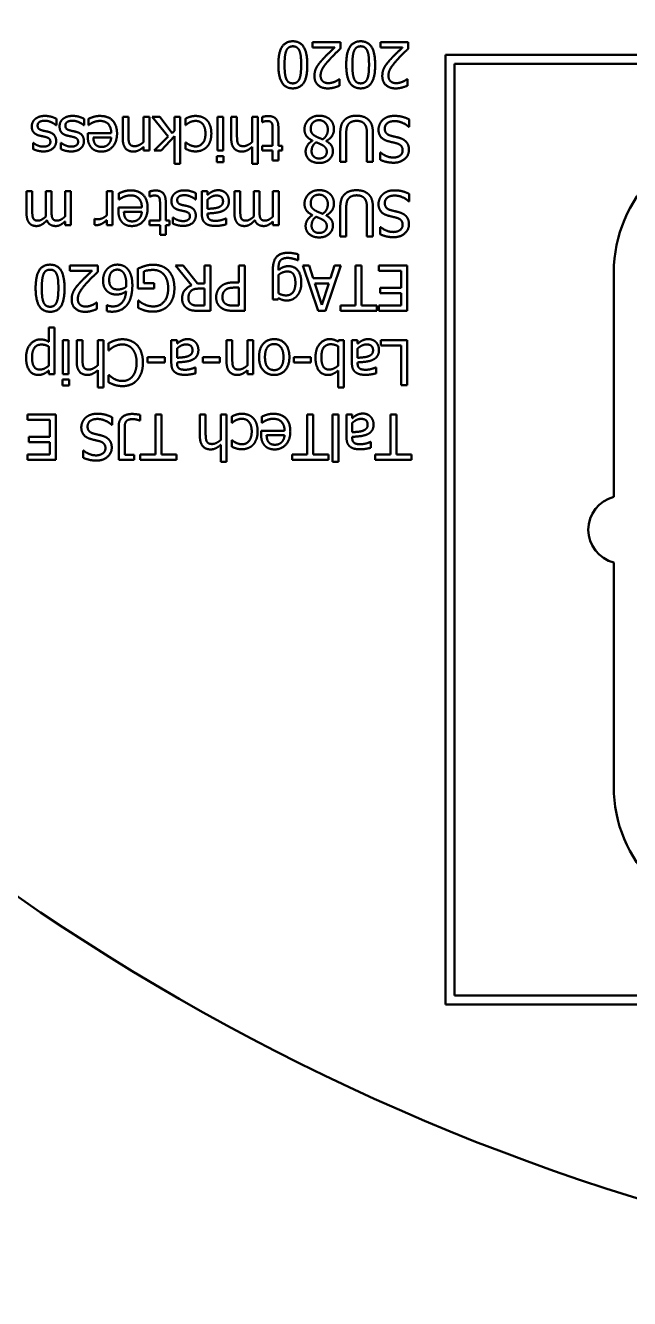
# Model space of a CAD drawing. Header units: millimetres. Extents: x 160 to 260, y 98 to 198.
# Drawn here: x 181.71 to 195.07, y 98.5 to 126.65 of the extents above; entities that cross this region are included whole.
import ezdxf

# ---------------------------------------------------------------- set-up
doc = ezdxf.new("R2010")
doc.units = ezdxf.units.MM
doc.layers.add('Visible (ISO)', color=7, linetype='Continuous', lineweight=50)

msp = doc.modelspace()

# ---------------------------------------------------------------- linework, layer by layer
at = {"layer": 'Visible (ISO)'}
for p, q in [((188.06, 126.279), (188.06, 126.163)), ((188.676, 126.279), (188.06, 126.279)), ((188.06, 126.163), (188.551, 126.163)), ((188.676, 126.137), (188.676, 126.279)), ((189.56, 126.279), (189.56, 126.163)), ((190.177, 126.279), (189.56, 126.279)), ((189.56, 126.163), (190.051, 126.163)), ((190.177, 126.137), (190.177, 126.279)), ((191, 126), (191, 105)), ((229, 126), (191, 126)), ((191.2, 125.8), (228.8, 125.8)), ((191.2, 105.2), (191.2, 125.8)), ((188.655, 125.46), (188.648, 125.46)), ((188.655, 125.318), (188.655, 125.46)), ((190.156, 125.46), (190.149, 125.46)), ((190.156, 125.318), (190.156, 125.46)), ((182.386, 124.445), (182.393, 124.445)), ((182.393, 124.445), (182.393, 124.587)), ((183, 124.445), (183.006, 124.445)), ((183.006, 124.445), (183.006, 124.587)), ((183.102, 124.586), (183.102, 124.449)), ((183.102, 124.449), (183.109, 124.449)), ((183.861, 124.632), (183.861, 124.145)), ((183.987, 124.632), (183.861, 124.632)), ((183.987, 124.205), (183.987, 124.632)), ((184.324, 124.632), (184.324, 124.072)), ((184.45, 124.632), (184.324, 124.632)), ((184.45, 123.882), (184.45, 124.632)), ((184.513, 124.632), (184.863, 124.196)), ((184.679, 124.632), (184.513, 124.632)), ((184.958, 124.27), (184.679, 124.632)), ((185.009, 124.632), (185.009, 124.319)), ((185.135, 124.632), (185.009, 124.632)), ((185.135, 123.588), (185.135, 124.632)), ((185.25, 124.59), (185.25, 124.449)), ((185.25, 124.449), (185.257, 124.449)), ((185.955, 124.632), (185.955, 123.882)), ((186.081, 124.632), (185.955, 124.632)), ((186.081, 123.882), (186.081, 124.632)), ((186.261, 124.632), (186.261, 124.145)), ((186.388, 124.632), (186.261, 124.632)), ((186.388, 124.205), (186.388, 124.632)), ((186.724, 124.632), (186.724, 124.072)), ((186.85, 124.632), (186.724, 124.632)), ((186.85, 123.588), (186.85, 124.632)), ((186.944, 124.626), (186.944, 124.513)), ((186.944, 124.513), (186.951, 124.513)), ((190.198, 124.406), (190.198, 124.572)), ((183.088, 124.27), (183.088, 124.201)), ((183.607, 124.27), (183.088, 124.27)), ((183.211, 124.174), (183.607, 124.174)), ((184.863, 124.196), (184.555, 123.882)), ((184.712, 123.882), (185.009, 124.199)), ((185.009, 124.319), (184.958, 124.27)), ((185.009, 124.199), (185.009, 123.588)), ((187.176, 124.344), (187.176, 123.987)), ((187.303, 123.987), (187.303, 124.402)), ((188.671, 124.256), (188.671, 123.632)), ((188.804, 123.632), (188.804, 124.26)), ((189.262, 124.256), (189.262, 123.632)), ((189.395, 123.632), (189.395, 124.256)), ((190.188, 124.406), (190.198, 124.406)), ((181.878, 124.054), (181.878, 123.919)), ((181.885, 124.054), (181.878, 124.054)), ((182.491, 124.054), (182.491, 123.919)), ((182.498, 124.054), (182.491, 124.054)), ((184.324, 123.966), (184.324, 123.882)), ((184.324, 123.882), (184.45, 123.882)), ((184.555, 123.882), (184.712, 123.882)), ((185.25, 124.064), (185.25, 123.923)), ((185.257, 124.064), (185.25, 124.064)), ((185.955, 123.882), (186.081, 123.882)), ((186.724, 123.966), (186.724, 123.588)), ((186.944, 123.987), (186.944, 123.882)), ((187.176, 123.987), (186.944, 123.987)), ((186.944, 123.882), (187.176, 123.882)), ((187.176, 123.882), (187.176, 123.666)), ((187.388, 123.987), (187.303, 123.987)), ((187.303, 123.882), (187.388, 123.882)), ((187.303, 123.666), (187.303, 123.882)), ((187.388, 123.882), (187.388, 123.987)), ((188.059, 124.104), (188.059, 124.1)), ((188.363, 124.094), (188.363, 124.098)), ((185.009, 123.588), (185.135, 123.588)), ((185.946, 123.757), (185.946, 123.626)), ((186.09, 123.757), (185.946, 123.757)), ((185.946, 123.626), (186.09, 123.626)), ((186.09, 123.626), (186.09, 123.757)), ((186.724, 123.588), (186.85, 123.588)), ((187.176, 123.666), (187.303, 123.666)), ((188.671, 123.632), (188.804, 123.632)), ((189.262, 123.632), (189.395, 123.632)), ((189.557, 123.838), (189.557, 123.679)), ((189.567, 123.838), (189.557, 123.838)), ((181.734, 122.986), (181.734, 122.492)), ((181.86, 122.986), (181.734, 122.986)), ((181.86, 122.552), (181.86, 122.986)), ((182.159, 122.986), (182.159, 122.492)), ((182.286, 122.986), (182.159, 122.986)), ((182.286, 122.552), (182.286, 122.986)), ((182.585, 122.986), (182.585, 122.425)), ((182.711, 122.986), (182.585, 122.986)), ((182.711, 122.236), (182.711, 122.986)), ((183.51, 122.986), (183.51, 122.454)), ((183.637, 122.986), (183.51, 122.986)), ((183.637, 122.236), (183.637, 122.986)), ((183.778, 122.94), (183.778, 122.802)), ((183.778, 122.802), (183.786, 122.802)), ((184.453, 122.98), (184.453, 122.866)), ((184.453, 122.866), (184.461, 122.866)), ((184.812, 122.34), (184.812, 122.756)), ((185.474, 122.799), (185.48, 122.799)), ((185.48, 122.799), (185.48, 122.941)), ((185.611, 122.986), (185.611, 122.473)), ((185.738, 122.986), (185.611, 122.986)), ((185.738, 122.907), (185.738, 122.986)), ((185.738, 122.593), (185.738, 122.801)), ((186.333, 122.986), (186.333, 122.492)), ((186.46, 122.986), (186.333, 122.986)), ((186.46, 122.552), (186.46, 122.986)), ((186.759, 122.986), (186.759, 122.492)), ((186.885, 122.986), (186.759, 122.986)), ((186.885, 122.552), (186.885, 122.986)), ((187.184, 122.986), (187.184, 122.425)), ((187.311, 122.986), (187.184, 122.986)), ((187.311, 122.236), (187.311, 122.986)), ((190.188, 122.759), (190.198, 122.759)), ((190.198, 122.759), (190.198, 122.926)), ((183.765, 122.624), (183.765, 122.555)), ((184.284, 122.624), (183.765, 122.624)), ((183.888, 122.527), (184.284, 122.527)), ((184.686, 122.697), (184.686, 122.34)), ((185.738, 122.468), (185.738, 122.492)), ((188.059, 122.458), (188.059, 122.454)), ((188.671, 122.61), (188.671, 121.986)), ((188.804, 121.986), (188.804, 122.613)), ((189.262, 122.61), (189.262, 121.986)), ((189.395, 121.986), (189.395, 122.61)), ((182.585, 122.318), (182.585, 122.236)), ((182.585, 122.236), (182.711, 122.236)), ((183.239, 122.371), (183.239, 122.24)), ((183.245, 122.371), (183.239, 122.371)), ((183.51, 122.347), (183.51, 122.236)), ((183.51, 122.236), (183.637, 122.236)), ((184.453, 122.34), (184.453, 122.236)), ((184.686, 122.34), (184.453, 122.34)), ((184.453, 122.236), (184.686, 122.236)), ((184.686, 122.236), (184.686, 122.02)), ((184.897, 122.34), (184.812, 122.34)), ((184.812, 122.236), (184.897, 122.236)), ((184.812, 122.02), (184.812, 122.236)), ((184.897, 122.236), (184.897, 122.34)), ((184.966, 122.407), (184.966, 122.272)), ((184.972, 122.407), (184.966, 122.407)), ((186.149, 122.381), (186.141, 122.381)), ((186.149, 122.252), (186.149, 122.381)), ((187.184, 122.318), (187.184, 122.236)), ((187.184, 122.236), (187.311, 122.236)), ((188.363, 122.448), (188.363, 122.452)), ((189.557, 122.192), (189.557, 122.033)), ((189.567, 122.192), (189.557, 122.192)), ((184.686, 122.02), (184.812, 122.02)), ((188.671, 121.986), (188.804, 121.986)), ((189.262, 121.986), (189.395, 121.986)), ((182.691, 121.34), (182.691, 121.224)), ((183.308, 121.34), (182.691, 121.34)), ((183.308, 121.198), (183.308, 121.34)), ((185.027, 121.34), (185.383, 120.904)), ((185.2, 121.34), (185.027, 121.34)), ((185.516, 120.942), (185.2, 121.34)), ((185.668, 121.34), (185.668, 120.942)), ((185.801, 121.34), (185.668, 121.34)), ((185.801, 120.34), (185.801, 121.34)), ((186.427, 121.34), (186.427, 120.967)), ((186.56, 121.34), (186.427, 121.34)), ((186.56, 120.34), (186.56, 121.34)), ((187.732, 121.459), (187.739, 121.459)), ((187.739, 121.459), (187.739, 121.591)), ((187.844, 121.34), (188.181, 120.34)), ((187.984, 121.34), (187.844, 121.34)), ((188.075, 121.06), (187.984, 121.34)), ((188.345, 120.34), (188.682, 121.34)), ((188.547, 121.34), (188.457, 121.06)), ((188.682, 121.34), (188.547, 121.34)), ((189.011, 121.34), (189.011, 120.458)), ((189.144, 121.34), (189.011, 121.34)), ((189.144, 120.458), (189.144, 121.34)), ((189.523, 121.34), (189.523, 121.221)), ((190.149, 121.34), (189.523, 121.34)), ((190.149, 120.34), (190.149, 121.34)), ((182.691, 121.224), (183.182, 121.224)), ((184.197, 121.273), (184.197, 120.836)), ((184.328, 120.953), (184.328, 121.211)), ((187.182, 121.254), (187.182, 120.589)), ((187.308, 121.24), (187.308, 121.305)), ((187.308, 120.724), (187.308, 121.136)), ((188.457, 121.06), (188.075, 121.06)), ((189.523, 121.221), (190.016, 121.221)), ((190.016, 121.221), (190.016, 120.85)), ((194.721, 121.188), (194.721, 116.227)), ((184.197, 120.836), (184.56, 120.836)), ((184.56, 120.953), (184.328, 120.953)), ((184.56, 120.836), (184.56, 120.953)), ((185.668, 120.942), (185.516, 120.942)), ((185.551, 120.831), (185.668, 120.831)), ((185.668, 120.831), (185.668, 120.455)), ((186.427, 120.967), (186.314, 120.967)), ((186.336, 120.853), (186.427, 120.853)), ((186.427, 120.853), (186.427, 120.455)), ((188.111, 120.946), (188.42, 120.946)), ((188.266, 120.476), (188.111, 120.946)), ((188.42, 120.946), (188.266, 120.476)), ((189.556, 120.85), (189.556, 120.732)), ((190.016, 120.85), (189.556, 120.85)), ((183.286, 120.521), (183.279, 120.521)), ((183.286, 120.378), (183.286, 120.521)), ((184.201, 120.568), (184.201, 120.408)), ((184.212, 120.568), (184.201, 120.568)), ((187.182, 120.589), (187.301, 120.589)), ((187.301, 120.589), (187.308, 120.621)), ((189.556, 120.732), (190.016, 120.732)), ((190.016, 120.732), (190.016, 120.458)), ((183.513, 120.463), (183.513, 120.335)), ((183.518, 120.463), (183.513, 120.463)), ((185.668, 120.455), (185.536, 120.455)), ((185.543, 120.34), (185.801, 120.34)), ((186.308, 120.34), (186.56, 120.34)), ((186.427, 120.455), (186.316, 120.455)), ((188.181, 120.34), (188.345, 120.34)), ((188.675, 120.458), (188.675, 120.34)), ((189.011, 120.458), (188.675, 120.458)), ((188.675, 120.34), (189.479, 120.34)), ((189.479, 120.458), (189.144, 120.458)), ((189.479, 120.34), (189.479, 120.458)), ((189.523, 120.458), (189.523, 120.34)), ((190.016, 120.458), (189.523, 120.458)), ((189.523, 120.34), (190.149, 120.34)), ((182.226, 119.969), (182.226, 119.655)), ((182.353, 119.969), (182.226, 119.969)), ((182.353, 118.943), (182.353, 119.969)), ((182.538, 119.693), (182.538, 118.943)), ((182.665, 119.693), (182.538, 119.693)), ((182.665, 118.943), (182.665, 119.693)), ((182.845, 119.693), (182.845, 119.206)), ((182.971, 119.693), (182.845, 119.693)), ((182.971, 119.265), (182.971, 119.693)), ((183.308, 119.693), (183.308, 119.132)), ((183.434, 119.693), (183.308, 119.693)), ((183.434, 118.648), (183.434, 119.693)), ((184.936, 119.693), (184.936, 119.18)), ((185.063, 119.693), (184.936, 119.693)), ((185.063, 119.614), (185.063, 119.693)), ((186.158, 119.693), (186.158, 119.206)), ((186.284, 119.693), (186.158, 119.693)), ((186.284, 119.265), (186.284, 119.693)), ((186.62, 119.693), (186.62, 119.132)), ((186.747, 119.693), (186.62, 119.693)), ((186.747, 118.943), (186.747, 119.693)), ((188.634, 119.693), (188.626, 119.658)), ((188.752, 119.693), (188.634, 119.693)), ((188.752, 118.648), (188.752, 119.693)), ((188.93, 119.693), (188.93, 119.18)), ((189.056, 119.693), (188.93, 119.693)), ((189.056, 119.614), (189.056, 119.693)), ((189.569, 119.693), (189.569, 119.575)), ((190.149, 119.693), (189.569, 119.693)), ((190.149, 118.693), (190.149, 119.693)), ((182.226, 119.553), (182.226, 119.127)), ((183.548, 119.625), (183.548, 119.466)), ((183.548, 119.466), (183.558, 119.466)), ((185.063, 119.3), (185.063, 119.508)), ((188.626, 119.558), (188.626, 119.127)), ((189.056, 119.3), (189.056, 119.508)), ((189.569, 119.575), (190.016, 119.575)), ((190.016, 119.575), (190.016, 118.693)), ((184.411, 119.316), (184.411, 119.195)), ((184.79, 119.316), (184.411, 119.316)), ((184.411, 119.195), (184.79, 119.195)), ((184.79, 119.195), (184.79, 119.316)), ((185.063, 119.175), (185.063, 119.2)), ((185.474, 119.088), (185.466, 119.088)), ((185.474, 118.959), (185.474, 119.088)), ((185.632, 119.316), (185.632, 119.195)), ((186.011, 119.316), (185.632, 119.316)), ((185.632, 119.195), (186.011, 119.195)), ((186.011, 119.195), (186.011, 119.316)), ((187.645, 119.316), (187.645, 119.195)), ((188.023, 119.316), (187.645, 119.316)), ((187.645, 119.195), (188.023, 119.195)), ((188.023, 119.195), (188.023, 119.316)), ((189.056, 119.175), (189.056, 119.2)), ((189.467, 119.088), (189.46, 119.088)), ((189.467, 118.959), (189.467, 119.088)), ((182.226, 119.021), (182.226, 118.943)), ((182.226, 118.943), (182.353, 118.943)), ((182.53, 118.818), (182.53, 118.687)), ((182.673, 118.818), (182.53, 118.818)), ((182.538, 118.943), (182.665, 118.943)), ((182.673, 118.687), (182.673, 118.818)), ((183.308, 119.026), (183.308, 118.648)), ((183.548, 118.92), (183.548, 118.759)), ((183.559, 118.92), (183.548, 118.92)), ((186.62, 119.026), (186.62, 118.943)), ((186.62, 118.943), (186.747, 118.943)), ((188.626, 119.021), (188.626, 118.648)), ((182.53, 118.687), (182.673, 118.687)), ((183.308, 118.648), (183.434, 118.648)), ((188.626, 118.648), (188.752, 118.648)), ((190.016, 118.693), (190.149, 118.693)), ((181.755, 118.047), (181.755, 117.928)), ((182.38, 118.047), (181.755, 118.047)), ((182.38, 117.047), (182.38, 118.047)), ((183.625, 117.82), (183.625, 117.987)), ((184.244, 117.913), (184.244, 118.041)), ((184.585, 118.047), (184.585, 117.165)), ((184.718, 118.047), (184.585, 118.047)), ((184.718, 117.165), (184.718, 118.047)), ((185.568, 118.047), (185.568, 117.56)), ((185.695, 118.047), (185.568, 118.047)), ((185.695, 117.619), (185.695, 118.047)), ((186.031, 118.047), (186.031, 117.486)), ((186.158, 118.047), (186.031, 118.047)), ((186.158, 117.002), (186.158, 118.047)), ((186.273, 118.004), (186.273, 117.863)), ((186.934, 118), (186.934, 117.863)), ((187.943, 118.047), (187.943, 117.165)), ((188.076, 118.047), (187.943, 118.047)), ((188.076, 117.165), (188.076, 118.047)), ((188.504, 118.047), (188.504, 117.002)), ((188.631, 118.047), (188.504, 118.047)), ((188.631, 117.002), (188.631, 118.047)), ((188.811, 118.047), (188.811, 117.534)), ((188.937, 118.047), (188.811, 118.047)), ((188.937, 117.967), (188.937, 118.047)), ((189.782, 118.047), (189.782, 117.165)), ((189.915, 118.047), (189.782, 118.047)), ((189.915, 117.165), (189.915, 118.047)), ((181.755, 117.928), (182.248, 117.928)), ((182.248, 117.928), (182.248, 117.557)), ((183.615, 117.82), (183.625, 117.82)), ((183.772, 117.786), (183.772, 117.047)), ((183.905, 117.153), (183.905, 117.735)), ((184.237, 117.913), (184.244, 117.913)), ((186.273, 117.863), (186.28, 117.863)), ((186.92, 117.684), (186.92, 117.615)), ((187.44, 117.684), (186.92, 117.684)), ((186.934, 117.863), (186.941, 117.863)), ((188.937, 117.654), (188.937, 117.862)), ((181.788, 117.557), (181.788, 117.439)), ((182.248, 117.557), (181.788, 117.557)), ((181.788, 117.439), (182.248, 117.439)), ((182.248, 117.439), (182.248, 117.165)), ((186.273, 117.478), (186.273, 117.337)), ((186.28, 117.478), (186.273, 117.478)), ((187.043, 117.588), (187.44, 117.588)), ((188.937, 117.529), (188.937, 117.553)), ((189.348, 117.441), (189.341, 117.441)), ((189.348, 117.312), (189.348, 117.441)), ((181.755, 117.165), (181.755, 117.047)), ((182.248, 117.165), (181.755, 117.165)), ((182.984, 117.252), (182.984, 117.094)), ((182.994, 117.252), (182.984, 117.252)), ((184.116, 117.153), (183.905, 117.153)), ((184.116, 117.047), (184.116, 117.153)), ((184.25, 117.165), (184.25, 117.047)), ((184.585, 117.165), (184.25, 117.165)), ((185.054, 117.165), (184.718, 117.165)), ((185.054, 117.047), (185.054, 117.165)), ((186.031, 117.38), (186.031, 117.002)), ((187.607, 117.165), (187.607, 117.047)), ((187.943, 117.165), (187.607, 117.165)), ((188.411, 117.165), (188.076, 117.165)), ((188.411, 117.047), (188.411, 117.165)), ((189.447, 117.165), (189.447, 117.047)), ((189.782, 117.165), (189.447, 117.165)), ((190.251, 117.165), (189.915, 117.165)), ((190.251, 117.047), (190.251, 117.165)), ((181.755, 117.047), (182.38, 117.047)), ((183.772, 117.047), (184.116, 117.047)), ((184.25, 117.047), (185.054, 117.047)), ((186.031, 117.002), (186.158, 117.002)), ((187.607, 117.047), (188.411, 117.047)), ((188.504, 117.002), (188.631, 117.002)), ((189.447, 117.047), (190.251, 117.047)), ((194.721, 114.774), (194.721, 109.813)), ((191, 105), (229, 105)), ((228.8, 105.2), (191.2, 105.2))]:
    msp.add_line(p, q, dxfattribs=at)
msp.add_circle((210, 148.5), 50, dxfattribs=at)
for centre, radius, start, end in [((197.721, 121.188), 3, 90, 180), ((194.908, 115.5), 0.75, 104.4775, 255.5225), ((197.721, 109.813), 3, 180, 270.0015)]:
    msp.add_arc(centre, radius, start, end, dxfattribs=at)
for points in [[(187.623, 126.3), (187.46, 126.3), (187.303, 126.048), (187.303, 125.779)], [(187.475, 126.084), (187.496, 126.136), (187.568, 126.189), (187.623, 126.189)], [(187.943, 125.78), (187.943, 126.043), (187.788, 126.3), (187.623, 126.3)], [(187.623, 126.189), (187.681, 126.189), (187.753, 126.133), (187.773, 126.081)], [(188.551, 126.163), (188.504, 126.12), (188.35, 125.973), (188.286, 125.904)], [(188.435, 125.896), (188.491, 125.959), (188.61, 126.075), (188.676, 126.137)], [(189.124, 126.3), (188.961, 126.3), (188.804, 126.048), (188.804, 125.779)], [(188.976, 126.084), (188.996, 126.136), (189.068, 126.189), (189.124, 126.189)], [(189.444, 125.78), (189.444, 126.043), (189.289, 126.3), (189.124, 126.3)], [(189.124, 126.189), (189.182, 126.189), (189.254, 126.133), (189.274, 126.081)], [(190.051, 126.163), (190.005, 126.12), (189.85, 125.973), (189.787, 125.904)], [(189.936, 125.896), (189.992, 125.959), (190.111, 126.075), (190.177, 126.137)], [(187.44, 125.779), (187.44, 125.882), (187.456, 126.034), (187.475, 126.084)], [(187.773, 126.081), (187.794, 126.026), (187.807, 125.885), (187.807, 125.78)], [(188.286, 125.904), (188.248, 125.862), (188.177, 125.776), (188.153, 125.733)], [(188.237, 125.54), (188.237, 125.62), (188.321, 125.771), (188.435, 125.896)], [(188.94, 125.779), (188.94, 125.882), (188.957, 126.034), (188.976, 126.084)], [(189.274, 126.081), (189.295, 126.026), (189.308, 125.885), (189.308, 125.78)], [(189.787, 125.904), (189.748, 125.862), (189.678, 125.776), (189.654, 125.733)], [(189.738, 125.54), (189.738, 125.62), (189.821, 125.771), (189.936, 125.896)], [(187.303, 125.779), (187.303, 125.518), (187.458, 125.259), (187.623, 125.259)], [(187.476, 125.473), (187.456, 125.524), (187.44, 125.676), (187.44, 125.779)], [(187.623, 125.259), (187.786, 125.259), (187.943, 125.509), (187.943, 125.78)], [(187.807, 125.78), (187.807, 125.682), (187.792, 125.526), (187.772, 125.475)], [(188.153, 125.733), (188.128, 125.691), (188.101, 125.592), (188.101, 125.533)], [(188.804, 125.779), (188.804, 125.518), (188.959, 125.259), (189.124, 125.259)], [(188.977, 125.473), (188.957, 125.524), (188.94, 125.676), (188.94, 125.779)], [(189.124, 125.259), (189.287, 125.259), (189.444, 125.509), (189.444, 125.78)], [(189.308, 125.78), (189.308, 125.682), (189.293, 125.526), (189.273, 125.475)], [(189.654, 125.733), (189.629, 125.691), (189.602, 125.592), (189.602, 125.533)], [(187.623, 125.37), (187.567, 125.37), (187.496, 125.422), (187.476, 125.473)], [(187.772, 125.475), (187.751, 125.422), (187.679, 125.37), (187.623, 125.37)], [(188.101, 125.533), (188.101, 125.406), (188.259, 125.258), (188.399, 125.258)], [(188.286, 125.414), (188.263, 125.435), (188.237, 125.498), (188.237, 125.54)], [(188.409, 125.374), (188.372, 125.374), (188.31, 125.394), (188.286, 125.414)], [(188.399, 125.258), (188.466, 125.258), (188.614, 125.298), (188.655, 125.318)], [(188.551, 125.405), (188.517, 125.392), (188.444, 125.374), (188.409, 125.374)], [(188.648, 125.46), (188.632, 125.449), (188.579, 125.417), (188.551, 125.405)], [(189.124, 125.37), (189.068, 125.37), (188.997, 125.422), (188.977, 125.473)], [(189.273, 125.475), (189.252, 125.422), (189.179, 125.37), (189.124, 125.37)], [(189.602, 125.533), (189.602, 125.406), (189.76, 125.258), (189.9, 125.258)], [(189.787, 125.414), (189.764, 125.435), (189.738, 125.498), (189.738, 125.54)], [(189.91, 125.374), (189.872, 125.374), (189.811, 125.394), (189.787, 125.414)], [(189.9, 125.258), (189.966, 125.258), (190.115, 125.298), (190.156, 125.318)], [(190.051, 125.405), (190.018, 125.392), (189.945, 125.374), (189.91, 125.374)], [(190.149, 125.46), (190.132, 125.449), (190.08, 125.417), (190.051, 125.405)], [(181.926, 124.582), (181.889, 124.551), (181.85, 124.465), (181.85, 124.416)], [(182.144, 124.65), (182.067, 124.65), (181.966, 124.615), (181.926, 124.582)], [(181.979, 124.433), (181.979, 124.469), (182, 124.504), (182.024, 124.519)], [(182.09, 124.327), (182.028, 124.342), (181.979, 124.389), (181.979, 124.433)], [(182.024, 124.519), (182.04, 124.53), (182.109, 124.544), (182.139, 124.544)], [(182.139, 124.544), (182.18, 124.544), (182.258, 124.521), (182.29, 124.506)], [(182.393, 124.587), (182.35, 124.61), (182.219, 124.65), (182.144, 124.65)], [(182.29, 124.506), (182.326, 124.489), (182.37, 124.458), (182.386, 124.445)], [(182.539, 124.582), (182.502, 124.551), (182.464, 124.465), (182.464, 124.416)], [(182.757, 124.65), (182.68, 124.65), (182.579, 124.615), (182.539, 124.582)], [(182.593, 124.433), (182.593, 124.469), (182.614, 124.504), (182.637, 124.519)], [(182.704, 124.327), (182.641, 124.342), (182.593, 124.389), (182.593, 124.433)], [(182.637, 124.519), (182.654, 124.53), (182.722, 124.544), (182.752, 124.544)], [(182.752, 124.544), (182.794, 124.544), (182.872, 124.521), (182.903, 124.506)], [(183.006, 124.587), (182.963, 124.61), (182.833, 124.65), (182.757, 124.65)], [(182.903, 124.506), (182.94, 124.489), (182.983, 124.458), (183, 124.445)], [(183.216, 124.628), (183.19, 124.621), (183.124, 124.595), (183.102, 124.586)], [(183.109, 124.449), (183.124, 124.461), (183.171, 124.49), (183.205, 124.506)], [(183.205, 124.506), (183.238, 124.521), (183.318, 124.539), (183.359, 124.539)], [(183.358, 124.649), (183.312, 124.649), (183.252, 124.639), (183.216, 124.628)], [(183.735, 124.261), (183.735, 124.448), (183.538, 124.649), (183.358, 124.649)], [(183.359, 124.539), (183.476, 124.539), (183.607, 124.401), (183.607, 124.27)], [(185.348, 124.63), (185.325, 124.624), (185.269, 124.599), (185.25, 124.59)], [(185.257, 124.449), (185.3, 124.488), (185.412, 124.539), (185.474, 124.539)], [(185.471, 124.649), (185.432, 124.649), (185.38, 124.64), (185.348, 124.63)], [(185.724, 124.553), (185.678, 124.602), (185.549, 124.649), (185.471, 124.649)], [(185.474, 124.539), (185.576, 124.539), (185.691, 124.391), (185.691, 124.259)], [(185.821, 124.259), (185.821, 124.358), (185.77, 124.505), (185.724, 124.553)], [(187.084, 124.647), (187.052, 124.647), (186.979, 124.636), (186.944, 124.626)], [(186.951, 124.513), (186.964, 124.518), (187.021, 124.537), (187.052, 124.537)], [(187.052, 124.537), (187.096, 124.537), (187.147, 124.513), (187.158, 124.49)], [(187.303, 124.402), (187.303, 124.53), (187.187, 124.647), (187.084, 124.647)], [(187.158, 124.49), (187.172, 124.463), (187.176, 124.401), (187.176, 124.344)], [(188.207, 124.655), (188.068, 124.655), (187.881, 124.482), (187.881, 124.354)], [(188.019, 124.367), (188.019, 124.454), (188.121, 124.555), (188.205, 124.555)], [(188.205, 124.555), (188.288, 124.555), (188.397, 124.437), (188.397, 124.346)], [(188.447, 124.569), (188.404, 124.611), (188.282, 124.655), (188.207, 124.655)], [(188.533, 124.356), (188.533, 124.419), (188.489, 124.529), (188.447, 124.569)], [(188.767, 124.561), (188.714, 124.51), (188.671, 124.361), (188.671, 124.256)], [(189.034, 124.654), (188.941, 124.654), (188.815, 124.608), (188.767, 124.561)], [(188.804, 124.26), (188.804, 124.327), (188.822, 124.42), (188.847, 124.458)], [(188.847, 124.458), (188.874, 124.499), (188.971, 124.54), (189.034, 124.54)], [(189.299, 124.561), (189.253, 124.607), (189.122, 124.654), (189.034, 124.654)], [(189.034, 124.54), (189.1, 124.54), (189.192, 124.499), (189.219, 124.458)], [(189.219, 124.458), (189.244, 124.42), (189.262, 124.326), (189.262, 124.256)], [(189.395, 124.256), (189.395, 124.363), (189.352, 124.509), (189.299, 124.561)], [(189.609, 124.56), (189.566, 124.52), (189.518, 124.406), (189.518, 124.347)], [(189.87, 124.65), (189.778, 124.65), (189.657, 124.603), (189.609, 124.56)], [(189.657, 124.368), (189.657, 124.444), (189.769, 124.535), (189.88, 124.535)], [(190.198, 124.572), (190.131, 124.605), (189.979, 124.65), (189.87, 124.65)], [(189.88, 124.535), (189.957, 124.535), (190.123, 124.467), (190.188, 124.406)], [(181.85, 124.416), (181.85, 124.333), (181.935, 124.236), (182.017, 124.215)], [(182.017, 124.215), (182.056, 124.206), (182.125, 124.192), (182.153, 124.184)], [(182.226, 124.296), (182.192, 124.305), (182.115, 124.321), (182.09, 124.327)], [(182.153, 124.184), (182.209, 124.17), (182.261, 124.124), (182.261, 124.076)], [(182.389, 124.094), (182.389, 124.167), (182.312, 124.271), (182.226, 124.296)], [(182.464, 124.416), (182.464, 124.333), (182.548, 124.236), (182.631, 124.215)], [(182.631, 124.215), (182.669, 124.206), (182.739, 124.192), (182.766, 124.184)], [(182.839, 124.296), (182.806, 124.305), (182.728, 124.321), (182.704, 124.327)], [(182.766, 124.184), (182.823, 124.17), (182.874, 124.124), (182.874, 124.076)], [(183.003, 124.094), (183.003, 124.167), (182.925, 124.271), (182.839, 124.296)], [(183.088, 124.201), (183.088, 124.111), (183.131, 123.987), (183.171, 123.944)], [(183.254, 124.023), (183.234, 124.048), (183.213, 124.123), (183.211, 124.174)], [(183.389, 123.861), (183.543, 123.861), (183.735, 124.078), (183.735, 124.261)], [(183.607, 124.174), (183.603, 124.126), (183.574, 124.054), (183.546, 124.024)], [(183.861, 124.145), (183.861, 124.007), (183.986, 123.861), (184.096, 123.861)], [(184.012, 124.037), (183.997, 124.064), (183.987, 124.153), (183.987, 124.205)], [(185.691, 124.259), (185.691, 124.124), (185.572, 123.975), (185.474, 123.975)], [(185.724, 123.967), (185.769, 124.016), (185.821, 124.16), (185.821, 124.259)], [(186.261, 124.145), (186.261, 124.007), (186.386, 123.861), (186.496, 123.861)], [(186.412, 124.037), (186.397, 124.064), (186.388, 124.153), (186.388, 124.205)], [(187.881, 124.354), (187.881, 124.261), (187.971, 124.145), (188.059, 124.104)], [(188.137, 124.195), (188.068, 124.232), (188.019, 124.305), (188.019, 124.367)], [(188.283, 124.132), (188.235, 124.152), (188.159, 124.182), (188.137, 124.195)], [(188.397, 124.346), (188.397, 124.278), (188.338, 124.169), (188.283, 124.132)], [(188.363, 124.098), (188.446, 124.139), (188.533, 124.275), (188.533, 124.356)], [(189.518, 124.347), (189.518, 124.254), (189.614, 124.127), (189.717, 124.095)], [(189.78, 124.215), (189.716, 124.234), (189.657, 124.308), (189.657, 124.368)], [(189.961, 124.17), (189.903, 124.184), (189.826, 124.202), (189.78, 124.215)], [(190.126, 124.081), (190.094, 124.115), (190.013, 124.156), (189.961, 124.17)], [(181.878, 123.919), (181.921, 123.895), (182.047, 123.864), (182.11, 123.864)], [(182.112, 123.97), (182.051, 123.97), (181.933, 124.015), (181.885, 124.054)], [(182.11, 123.864), (182.236, 123.864), (182.389, 123.991), (182.389, 124.094)], [(182.261, 124.076), (182.261, 124.023), (182.175, 123.97), (182.112, 123.97)], [(182.491, 123.919), (182.534, 123.895), (182.661, 123.864), (182.723, 123.864)], [(182.726, 123.97), (182.665, 123.97), (182.547, 124.015), (182.498, 124.054)], [(182.723, 123.864), (182.85, 123.864), (183.003, 123.991), (183.003, 124.094)], [(182.874, 124.076), (182.874, 124.023), (182.788, 123.97), (182.726, 123.97)], [(183.171, 123.944), (183.211, 123.902), (183.319, 123.861), (183.389, 123.861)], [(183.396, 123.965), (183.345, 123.965), (183.276, 123.995), (183.254, 124.023)], [(183.546, 124.024), (183.517, 123.995), (183.446, 123.965), (183.396, 123.965)], [(184.129, 123.981), (184.082, 123.981), (184.027, 124.008), (184.012, 124.037)], [(184.096, 123.861), (184.158, 123.861), (184.267, 123.914), (184.324, 123.966)], [(184.324, 124.072), (184.276, 124.031), (184.176, 123.981), (184.129, 123.981)], [(185.25, 123.923), (185.295, 123.9), (185.41, 123.865), (185.471, 123.865)], [(185.343, 124.008), (185.313, 124.024), (185.271, 124.053), (185.257, 124.064)], [(185.474, 123.975), (185.441, 123.975), (185.37, 123.996), (185.343, 124.008)], [(185.471, 123.865), (185.547, 123.865), (185.679, 123.918), (185.724, 123.967)], [(186.53, 123.981), (186.483, 123.981), (186.427, 124.008), (186.412, 124.037)], [(186.496, 123.861), (186.558, 123.861), (186.667, 123.914), (186.724, 123.966)], [(186.724, 124.072), (186.676, 124.031), (186.577, 123.981), (186.53, 123.981)], [(188.059, 124.1), (187.985, 124.063), (187.906, 123.931), (187.906, 123.864)], [(187.906, 123.864), (187.906, 123.752), (188.071, 123.61), (188.207, 123.61)], [(188.038, 123.866), (188.038, 123.927), (188.079, 124.021), (188.137, 124.066)], [(188.208, 123.709), (188.128, 123.709), (188.038, 123.799), (188.038, 123.866)], [(188.137, 124.066), (188.172, 124.055), (188.258, 124.015), (188.278, 124.004)], [(188.207, 123.61), (188.338, 123.61), (188.509, 123.76), (188.509, 123.873)], [(188.278, 124.004), (188.326, 123.976), (188.374, 123.907), (188.374, 123.858)], [(188.509, 123.873), (188.509, 123.949), (188.437, 124.051), (188.363, 124.094)], [(189.717, 124.095), (189.757, 124.083), (189.88, 124.054), (189.922, 124.043)], [(190.052, 123.887), (190.052, 123.816), (189.938, 123.73), (189.846, 123.73)], [(189.855, 123.615), (190.001, 123.615), (190.191, 123.779), (190.191, 123.901)], [(189.922, 124.043), (189.985, 124.025), (190.052, 123.95), (190.052, 123.887)], [(190.191, 123.901), (190.191, 123.959), (190.157, 124.048), (190.126, 124.081)], [(188.374, 123.858), (188.374, 123.789), (188.281, 123.709), (188.208, 123.709)], [(189.557, 123.679), (189.621, 123.648), (189.77, 123.615), (189.855, 123.615)], [(189.846, 123.73), (189.764, 123.73), (189.615, 123.795), (189.567, 123.838)], [(183.893, 122.982), (183.867, 122.975), (183.8, 122.949), (183.778, 122.94)], [(183.786, 122.802), (183.801, 122.815), (183.848, 122.843), (183.882, 122.86)], [(183.882, 122.86), (183.915, 122.874), (183.995, 122.893), (184.036, 122.893)], [(184.034, 123.003), (183.989, 123.003), (183.929, 122.992), (183.893, 122.982)], [(184.412, 122.615), (184.412, 122.801), (184.214, 123.003), (184.034, 123.003)], [(184.036, 122.893), (184.153, 122.893), (184.284, 122.754), (184.284, 122.624)], [(184.594, 123.001), (184.562, 123.001), (184.489, 122.989), (184.453, 122.98)], [(184.461, 122.866), (184.474, 122.872), (184.531, 122.89), (184.562, 122.89)], [(184.562, 122.89), (184.606, 122.89), (184.657, 122.867), (184.668, 122.843)], [(184.812, 122.756), (184.812, 122.883), (184.697, 123.001), (184.594, 123.001)], [(184.668, 122.843), (184.682, 122.817), (184.686, 122.754), (184.686, 122.697)], [(185.013, 122.936), (184.976, 122.904), (184.938, 122.818), (184.938, 122.77)], [(184.938, 122.77), (184.938, 122.686), (185.022, 122.59), (185.105, 122.569)], [(185.231, 123.004), (185.154, 123.004), (185.053, 122.969), (185.013, 122.936)], [(185.067, 122.787), (185.067, 122.822), (185.088, 122.857), (185.111, 122.873)], [(185.178, 122.68), (185.115, 122.696), (185.067, 122.742), (185.067, 122.787)], [(185.111, 122.873), (185.128, 122.884), (185.197, 122.898), (185.226, 122.898)], [(185.226, 122.898), (185.268, 122.898), (185.346, 122.875), (185.377, 122.86)], [(185.48, 122.941), (185.437, 122.963), (185.307, 123.004), (185.231, 123.004)], [(185.377, 122.86), (185.414, 122.843), (185.457, 122.812), (185.474, 122.799)], [(185.829, 122.971), (185.805, 122.958), (185.753, 122.918), (185.738, 122.907)], [(185.738, 122.801), (185.78, 122.839), (185.877, 122.89), (185.936, 122.89)], [(185.982, 123.007), (185.925, 123.007), (185.863, 122.988), (185.829, 122.971)], [(185.936, 122.89), (186.006, 122.89), (186.079, 122.825), (186.079, 122.76)], [(186.079, 122.76), (186.079, 122.703), (186.013, 122.639), (185.963, 122.624)], [(186.143, 122.941), (186.111, 122.972), (186.028, 123.007), (185.982, 123.007)], [(186.073, 122.549), (186.144, 122.581), (186.209, 122.691), (186.209, 122.769)], [(186.209, 122.769), (186.209, 122.819), (186.173, 122.91), (186.143, 122.941)], [(188.207, 123.009), (188.068, 123.009), (187.881, 122.835), (187.881, 122.707)], [(188.019, 122.72), (188.019, 122.808), (188.121, 122.909), (188.205, 122.909)], [(188.205, 122.909), (188.288, 122.909), (188.397, 122.791), (188.397, 122.7)], [(188.447, 122.923), (188.404, 122.964), (188.282, 123.009), (188.207, 123.009)], [(188.533, 122.71), (188.533, 122.772), (188.489, 122.882), (188.447, 122.923)], [(188.767, 122.915), (188.714, 122.864), (188.671, 122.715), (188.671, 122.61)], [(189.034, 123.007), (188.941, 123.007), (188.815, 122.962), (188.767, 122.915)], [(188.804, 122.613), (188.804, 122.68), (188.822, 122.774), (188.847, 122.812)], [(188.847, 122.812), (188.874, 122.852), (188.971, 122.894), (189.034, 122.894)], [(189.299, 122.915), (189.253, 122.961), (189.122, 123.007), (189.034, 123.007)], [(189.034, 122.894), (189.1, 122.894), (189.192, 122.852), (189.219, 122.812)], [(189.219, 122.812), (189.244, 122.774), (189.262, 122.68), (189.262, 122.61)], [(189.395, 122.61), (189.395, 122.717), (189.352, 122.863), (189.299, 122.915)], [(189.609, 122.913), (189.566, 122.873), (189.518, 122.76), (189.518, 122.701)], [(189.87, 123.004), (189.778, 123.004), (189.657, 122.957), (189.609, 122.913)], [(189.657, 122.722), (189.657, 122.797), (189.769, 122.889), (189.88, 122.889)], [(190.198, 122.926), (190.131, 122.958), (189.979, 123.004), (189.87, 123.004)], [(189.88, 122.889), (189.957, 122.889), (190.123, 122.821), (190.188, 122.759)], [(181.734, 122.492), (181.734, 122.415), (181.767, 122.313), (181.797, 122.279)], [(181.881, 122.387), (181.868, 122.411), (181.86, 122.5), (181.86, 122.552)], [(182.159, 122.492), (182.159, 122.471), (182.161, 122.439), (182.162, 122.428)], [(182.307, 122.387), (182.294, 122.411), (182.286, 122.5), (182.286, 122.552)], [(183.51, 122.454), (183.465, 122.41), (183.364, 122.365), (183.313, 122.365)], [(183.765, 122.555), (183.765, 122.465), (183.808, 122.341), (183.848, 122.298)], [(183.931, 122.377), (183.91, 122.402), (183.889, 122.476), (183.888, 122.527)], [(184.065, 122.215), (184.22, 122.215), (184.412, 122.432), (184.412, 122.615)], [(184.284, 122.527), (184.28, 122.48), (184.251, 122.407), (184.222, 122.377)], [(185.105, 122.569), (185.143, 122.56), (185.213, 122.545), (185.24, 122.538)], [(185.313, 122.65), (185.28, 122.659), (185.202, 122.675), (185.178, 122.68)], [(185.24, 122.538), (185.297, 122.523), (185.348, 122.477), (185.348, 122.429)], [(185.477, 122.447), (185.477, 122.521), (185.399, 122.625), (185.313, 122.65)], [(185.611, 122.473), (185.611, 122.403), (185.652, 122.304), (185.693, 122.274)], [(185.963, 122.624), (185.92, 122.611), (185.783, 122.597), (185.738, 122.593)], [(185.738, 122.492), (185.838, 122.498), (186.009, 122.52), (186.073, 122.549)], [(185.789, 122.355), (185.765, 122.37), (185.738, 122.424), (185.738, 122.468)], [(186.333, 122.492), (186.333, 122.415), (186.367, 122.313), (186.397, 122.279)], [(186.481, 122.387), (186.468, 122.411), (186.46, 122.5), (186.46, 122.552)], [(186.759, 122.492), (186.759, 122.471), (186.761, 122.439), (186.761, 122.428)], [(186.906, 122.387), (186.893, 122.411), (186.885, 122.5), (186.885, 122.552)], [(187.881, 122.707), (187.881, 122.615), (187.971, 122.498), (188.059, 122.458)], [(188.059, 122.454), (187.985, 122.416), (187.906, 122.285), (187.906, 122.218)], [(188.137, 122.548), (188.068, 122.586), (188.019, 122.659), (188.019, 122.72)], [(188.283, 122.486), (188.235, 122.505), (188.159, 122.535), (188.137, 122.548)], [(188.397, 122.7), (188.397, 122.631), (188.338, 122.522), (188.283, 122.486)], [(188.363, 122.452), (188.446, 122.492), (188.533, 122.629), (188.533, 122.71)], [(189.518, 122.701), (189.518, 122.608), (189.614, 122.48), (189.717, 122.449)], [(189.78, 122.569), (189.716, 122.587), (189.657, 122.662), (189.657, 122.722)], [(189.961, 122.523), (189.903, 122.538), (189.826, 122.556), (189.78, 122.569)], [(190.126, 122.435), (190.094, 122.468), (190.013, 122.509), (189.961, 122.523)], [(181.797, 122.279), (181.826, 122.244), (181.906, 122.215), (181.954, 122.215)], [(181.987, 122.334), (181.944, 122.334), (181.894, 122.36), (181.881, 122.387)], [(181.954, 122.215), (182.017, 122.215), (182.126, 122.28), (182.184, 122.344)], [(182.162, 122.428), (182.115, 122.382), (182.026, 122.334), (181.987, 122.334)], [(182.184, 122.344), (182.21, 122.275), (182.313, 122.215), (182.38, 122.215)], [(182.412, 122.334), (182.369, 122.334), (182.32, 122.36), (182.307, 122.387)], [(182.38, 122.215), (182.438, 122.215), (182.535, 122.269), (182.585, 122.318)], [(182.585, 122.425), (182.543, 122.385), (182.453, 122.334), (182.412, 122.334)], [(183.239, 122.24), (183.251, 122.237), (183.27, 122.236), (183.29, 122.236)], [(183.313, 122.365), (183.291, 122.365), (183.26, 122.367), (183.245, 122.371)], [(183.29, 122.236), (183.338, 122.236), (183.441, 122.286), (183.51, 122.347)], [(183.848, 122.298), (183.888, 122.255), (183.996, 122.215), (184.065, 122.215)], [(184.073, 122.318), (184.021, 122.318), (183.953, 122.348), (183.931, 122.377)], [(184.222, 122.377), (184.193, 122.348), (184.123, 122.318), (184.073, 122.318)], [(184.966, 122.272), (185.009, 122.249), (185.135, 122.218), (185.197, 122.218)], [(185.2, 122.324), (185.139, 122.324), (185.021, 122.368), (184.972, 122.407)], [(185.197, 122.218), (185.324, 122.218), (185.477, 122.345), (185.477, 122.447)], [(185.348, 122.429), (185.348, 122.377), (185.262, 122.324), (185.2, 122.324)], [(185.693, 122.274), (185.735, 122.242), (185.842, 122.218), (185.919, 122.218)], [(185.92, 122.33), (185.883, 122.33), (185.813, 122.339), (185.789, 122.355)], [(185.919, 122.218), (185.983, 122.218), (186.114, 122.242), (186.149, 122.252)], [(186.141, 122.381), (186.082, 122.356), (185.964, 122.33), (185.92, 122.33)], [(186.397, 122.279), (186.426, 122.244), (186.505, 122.215), (186.554, 122.215)], [(186.586, 122.334), (186.543, 122.334), (186.494, 122.36), (186.481, 122.387)], [(186.554, 122.215), (186.617, 122.215), (186.726, 122.28), (186.783, 122.344)], [(186.761, 122.428), (186.714, 122.382), (186.625, 122.334), (186.586, 122.334)], [(186.783, 122.344), (186.81, 122.275), (186.913, 122.215), (186.979, 122.215)], [(187.012, 122.334), (186.969, 122.334), (186.919, 122.36), (186.906, 122.387)], [(186.979, 122.215), (187.038, 122.215), (187.135, 122.269), (187.184, 122.318)], [(187.184, 122.425), (187.142, 122.385), (187.052, 122.334), (187.012, 122.334)], [(187.906, 122.218), (187.906, 122.106), (188.071, 121.963), (188.207, 121.963)], [(188.038, 122.219), (188.038, 122.28), (188.079, 122.375), (188.137, 122.42)], [(188.208, 122.062), (188.128, 122.062), (188.038, 122.152), (188.038, 122.219)], [(188.137, 122.42), (188.172, 122.408), (188.258, 122.368), (188.278, 122.357)], [(188.207, 121.963), (188.338, 121.963), (188.509, 122.114), (188.509, 122.227)], [(188.374, 122.211), (188.374, 122.142), (188.281, 122.062), (188.208, 122.062)], [(188.278, 122.357), (188.326, 122.33), (188.374, 122.261), (188.374, 122.211)], [(188.509, 122.227), (188.509, 122.303), (188.437, 122.405), (188.363, 122.448)], [(189.846, 122.083), (189.764, 122.083), (189.615, 122.148), (189.567, 122.192)], [(189.717, 122.449), (189.757, 122.437), (189.88, 122.407), (189.922, 122.396)], [(190.052, 122.24), (190.052, 122.17), (189.938, 122.083), (189.846, 122.083)], [(189.855, 121.968), (190.001, 121.968), (190.191, 122.133), (190.191, 122.254)], [(189.922, 122.396), (189.985, 122.379), (190.052, 122.304), (190.052, 122.24)], [(190.191, 122.254), (190.191, 122.313), (190.157, 122.402), (190.126, 122.435)], [(189.557, 122.033), (189.621, 122.001), (189.77, 121.968), (189.855, 121.968)], [(187.519, 121.623), (187.348, 121.623), (187.182, 121.445), (187.182, 121.254)], [(187.739, 121.591), (187.689, 121.605), (187.574, 121.623), (187.519, 121.623)], [(182.254, 121.361), (182.091, 121.361), (181.935, 121.109), (181.935, 120.84)], [(182.574, 120.84), (182.574, 121.104), (182.419, 121.361), (182.254, 121.361)], [(183.744, 121.361), (183.676, 121.361), (183.564, 121.313), (183.52, 121.267)], [(183.964, 121.27), (183.922, 121.315), (183.811, 121.361), (183.744, 121.361)], [(184.344, 121.33), (184.308, 121.319), (184.222, 121.284), (184.197, 121.273)], [(184.529, 121.359), (184.473, 121.359), (184.393, 121.344), (184.344, 121.33)], [(184.874, 121.228), (184.811, 121.294), (184.635, 121.359), (184.529, 121.359)], [(187.308, 121.305), (187.308, 121.352), (187.325, 121.424), (187.347, 121.451)], [(187.531, 121.327), (187.457, 121.327), (187.359, 121.284), (187.308, 121.24)], [(187.347, 121.451), (187.37, 121.479), (187.451, 121.51), (187.509, 121.51)], [(187.509, 121.51), (187.544, 121.51), (187.603, 121.499), (187.638, 121.49)], [(187.811, 120.957), (187.811, 121.136), (187.659, 121.327), (187.531, 121.327)], [(187.638, 121.49), (187.67, 121.483), (187.719, 121.465), (187.732, 121.459)], [(182.071, 120.84), (182.071, 120.942), (182.087, 121.095), (182.107, 121.144)], [(182.107, 121.144), (182.127, 121.197), (182.199, 121.25), (182.254, 121.25)], [(182.254, 121.25), (182.312, 121.25), (182.385, 121.194), (182.404, 121.142)], [(182.404, 121.142), (182.425, 121.087), (182.438, 120.946), (182.438, 120.84)], [(183.182, 121.224), (183.136, 121.181), (182.981, 121.033), (182.918, 120.964)], [(183.066, 120.957), (183.123, 121.019), (183.241, 121.135), (183.308, 121.198)], [(183.52, 121.267), (183.477, 121.223), (183.426, 121.092), (183.426, 121.015)], [(183.562, 121.021), (183.562, 121.136), (183.662, 121.251), (183.743, 121.251)], [(183.743, 121.251), (183.778, 121.251), (183.839, 121.226), (183.868, 121.194)], [(183.868, 121.194), (183.898, 121.161), (183.939, 121.034), (183.939, 120.93)], [(184.074, 120.9), (184.074, 121.033), (184.016, 121.216), (183.964, 121.27)], [(184.328, 121.211), (184.366, 121.228), (184.478, 121.244), (184.534, 121.244)], [(184.534, 121.244), (184.61, 121.244), (184.731, 121.19), (184.774, 121.138)], [(184.774, 121.138), (184.819, 121.086), (184.866, 120.935), (184.866, 120.835)], [(185.004, 120.839), (185.004, 120.966), (184.937, 121.162), (184.874, 121.228)], [(187.308, 121.136), (187.35, 121.171), (187.453, 121.21), (187.503, 121.21)], [(187.503, 121.21), (187.597, 121.21), (187.68, 121.079), (187.68, 120.955)], [(181.935, 120.84), (181.935, 120.579), (182.09, 120.319), (182.254, 120.319)], [(182.107, 120.534), (182.087, 120.585), (182.071, 120.737), (182.071, 120.84)], [(182.254, 120.319), (182.418, 120.319), (182.574, 120.57), (182.574, 120.84)], [(182.438, 120.84), (182.438, 120.742), (182.423, 120.587), (182.403, 120.536)], [(182.784, 120.793), (182.76, 120.751), (182.732, 120.652), (182.732, 120.593)], [(182.918, 120.964), (182.879, 120.923), (182.808, 120.837), (182.784, 120.793)], [(182.868, 120.6), (182.868, 120.681), (182.952, 120.831), (183.066, 120.957)], [(183.426, 121.015), (183.426, 120.929), (183.479, 120.801), (183.534, 120.76)], [(183.63, 120.847), (183.594, 120.876), (183.562, 120.959), (183.562, 121.021)], [(183.758, 120.812), (183.723, 120.812), (183.657, 120.826), (183.63, 120.847)], [(183.936, 120.771), (183.922, 120.605), (183.769, 120.437), (183.644, 120.437)], [(183.728, 120.701), (183.788, 120.701), (183.889, 120.737), (183.936, 120.771)], [(183.936, 120.867), (183.893, 120.84), (183.805, 120.812), (183.758, 120.812)], [(183.939, 120.93), (183.939, 120.909), (183.937, 120.882), (183.936, 120.867)], [(183.965, 120.482), (184.021, 120.56), (184.074, 120.77), (184.074, 120.9)], [(184.866, 120.835), (184.866, 120.654), (184.688, 120.437), (184.543, 120.437)], [(184.873, 120.459), (184.936, 120.527), (185.004, 120.718), (185.004, 120.839)], [(185.383, 120.904), (185.287, 120.869), (185.175, 120.72), (185.175, 120.611)], [(185.314, 120.622), (185.314, 120.673), (185.342, 120.751), (185.371, 120.779)], [(185.371, 120.779), (185.402, 120.81), (185.494, 120.831), (185.551, 120.831)], [(186.015, 120.863), (185.974, 120.822), (185.927, 120.706), (185.927, 120.641)], [(186.314, 120.967), (186.207, 120.967), (186.067, 120.914), (186.015, 120.863)], [(186.066, 120.645), (186.066, 120.693), (186.093, 120.763), (186.123, 120.793)], [(186.123, 120.793), (186.155, 120.827), (186.255, 120.853), (186.336, 120.853)], [(187.68, 120.955), (187.68, 120.822), (187.57, 120.681), (187.474, 120.681)], [(187.714, 120.669), (187.758, 120.72), (187.811, 120.864), (187.811, 120.957)], [(182.254, 120.43), (182.198, 120.43), (182.128, 120.483), (182.107, 120.534)], [(182.403, 120.536), (182.382, 120.483), (182.31, 120.43), (182.254, 120.43)], [(182.732, 120.593), (182.732, 120.467), (182.89, 120.318), (183.03, 120.318)], [(182.918, 120.475), (182.894, 120.495), (182.868, 120.558), (182.868, 120.6)], [(183.279, 120.521), (183.263, 120.51), (183.21, 120.477), (183.182, 120.466)], [(183.534, 120.76), (183.582, 120.724), (183.67, 120.701), (183.728, 120.701)], [(183.626, 120.321), (183.739, 120.321), (183.91, 120.406), (183.965, 120.482)], [(184.338, 120.484), (184.29, 120.506), (184.237, 120.546), (184.212, 120.568)], [(184.543, 120.437), (184.483, 120.437), (184.379, 120.463), (184.338, 120.484)], [(185.175, 120.611), (185.175, 120.532), (185.236, 120.426), (185.289, 120.392)], [(185.377, 120.489), (185.345, 120.51), (185.314, 120.578), (185.314, 120.622)], [(185.536, 120.455), (185.481, 120.455), (185.406, 120.47), (185.377, 120.489)], [(185.927, 120.641), (185.927, 120.557), (185.991, 120.44), (186.047, 120.402)], [(186.138, 120.493), (186.102, 120.517), (186.066, 120.593), (186.066, 120.645)], [(186.316, 120.455), (186.254, 120.455), (186.17, 120.472), (186.138, 120.493)], [(187.474, 120.681), (187.435, 120.681), (187.355, 120.701), (187.308, 120.724)], [(187.308, 120.621), (187.351, 120.596), (187.436, 120.568), (187.495, 120.568)], [(187.495, 120.568), (187.556, 120.568), (187.672, 120.621), (187.714, 120.669)], [(183.04, 120.434), (183.003, 120.434), (182.941, 120.455), (182.918, 120.475)], [(183.03, 120.318), (183.097, 120.318), (183.245, 120.358), (183.286, 120.378)], [(183.182, 120.466), (183.149, 120.452), (183.076, 120.434), (183.04, 120.434)], [(183.513, 120.335), (183.534, 120.327), (183.593, 120.321), (183.626, 120.321)], [(183.644, 120.437), (183.605, 120.437), (183.537, 120.454), (183.518, 120.463)], [(184.201, 120.408), (184.226, 120.395), (184.308, 120.359), (184.342, 120.349)], [(184.342, 120.349), (184.385, 120.336), (184.477, 120.322), (184.528, 120.322)], [(184.528, 120.322), (184.634, 120.322), (184.812, 120.393), (184.873, 120.459)], [(185.289, 120.392), (185.342, 120.358), (185.457, 120.34), (185.543, 120.34)], [(186.047, 120.402), (186.094, 120.369), (186.219, 120.34), (186.308, 120.34)], [(182.04, 119.708), (181.903, 119.708), (181.724, 119.486), (181.724, 119.298)], [(182.226, 119.655), (182.182, 119.682), (182.096, 119.708), (182.04, 119.708)], [(183.681, 119.682), (183.64, 119.669), (183.581, 119.64), (183.548, 119.625)], [(183.859, 119.711), (183.799, 119.711), (183.725, 119.696), (183.681, 119.682)], [(184.181, 119.58), (184.121, 119.645), (183.957, 119.711), (183.859, 119.711)], [(185.154, 119.678), (185.13, 119.665), (185.078, 119.625), (185.063, 119.614)], [(185.307, 119.714), (185.25, 119.714), (185.188, 119.695), (185.154, 119.678)], [(185.468, 119.648), (185.436, 119.679), (185.353, 119.714), (185.307, 119.714)], [(185.534, 119.476), (185.534, 119.526), (185.498, 119.617), (185.468, 119.648)], [(187.211, 119.714), (187.059, 119.714), (186.876, 119.507), (186.876, 119.318)], [(187.547, 119.318), (187.547, 119.501), (187.368, 119.714), (187.211, 119.714)], [(188.436, 119.714), (188.302, 119.714), (188.124, 119.49), (188.124, 119.306)], [(188.626, 119.658), (188.584, 119.684), (188.497, 119.714), (188.436, 119.714)], [(189.148, 119.678), (189.124, 119.665), (189.072, 119.625), (189.056, 119.614)], [(189.3, 119.714), (189.244, 119.714), (189.181, 119.695), (189.148, 119.678)], [(189.462, 119.648), (189.43, 119.679), (189.346, 119.714), (189.3, 119.714)], [(189.528, 119.476), (189.528, 119.526), (189.491, 119.617), (189.462, 119.648)], [(181.855, 119.312), (181.855, 119.45), (181.963, 119.594), (182.061, 119.594)], [(182.061, 119.594), (182.107, 119.594), (182.177, 119.576), (182.226, 119.553)], [(183.558, 119.466), (183.573, 119.482), (183.628, 119.525), (183.664, 119.546)], [(183.664, 119.546), (183.702, 119.567), (183.8, 119.596), (183.858, 119.596)], [(183.858, 119.596), (183.921, 119.596), (184.034, 119.546), (184.076, 119.496)], [(184.076, 119.496), (184.119, 119.445), (184.168, 119.297), (184.168, 119.194)], [(184.307, 119.194), (184.307, 119.32), (184.241, 119.515), (184.181, 119.58)], [(185.063, 119.508), (185.105, 119.546), (185.202, 119.597), (185.261, 119.597)], [(185.261, 119.597), (185.331, 119.597), (185.404, 119.532), (185.404, 119.467)], [(185.404, 119.467), (185.404, 119.41), (185.338, 119.346), (185.288, 119.331)], [(185.397, 119.256), (185.469, 119.288), (185.534, 119.398), (185.534, 119.476)], [(187.007, 119.318), (187.007, 119.462), (187.114, 119.606), (187.211, 119.606)], [(187.211, 119.606), (187.309, 119.606), (187.416, 119.46), (187.416, 119.318)], [(188.254, 119.315), (188.254, 119.464), (188.364, 119.601), (188.461, 119.601)], [(188.461, 119.601), (188.504, 119.601), (188.578, 119.581), (188.626, 119.558)], [(189.056, 119.508), (189.098, 119.546), (189.196, 119.597), (189.255, 119.597)], [(189.255, 119.597), (189.325, 119.597), (189.397, 119.532), (189.397, 119.467)], [(189.397, 119.467), (189.397, 119.41), (189.332, 119.346), (189.282, 119.331)], [(189.391, 119.256), (189.462, 119.288), (189.528, 119.398), (189.528, 119.476)], [(181.724, 119.298), (181.724, 119.126), (181.868, 118.922), (181.997, 118.922)], [(182.028, 119.041), (181.936, 119.041), (181.855, 119.183), (181.855, 119.312)], [(182.226, 119.127), (182.182, 119.089), (182.081, 119.041), (182.028, 119.041)], [(182.845, 119.206), (182.845, 119.067), (182.97, 118.922), (183.08, 118.922)], [(182.996, 119.097), (182.981, 119.124), (182.971, 119.213), (182.971, 119.265)], [(183.113, 119.041), (183.066, 119.041), (183.011, 119.069), (182.996, 119.097)], [(183.308, 119.132), (183.26, 119.092), (183.16, 119.041), (183.113, 119.041)], [(184.168, 119.194), (184.168, 119.097), (184.121, 118.943), (184.079, 118.892)], [(184.182, 118.813), (184.243, 118.882), (184.307, 119.068), (184.307, 119.194)], [(184.936, 119.18), (184.936, 119.11), (184.977, 119.012), (185.018, 118.981)], [(185.288, 119.331), (185.245, 119.318), (185.108, 119.304), (185.063, 119.3)], [(185.063, 119.2), (185.162, 119.205), (185.334, 119.227), (185.397, 119.256)], [(185.114, 119.062), (185.09, 119.077), (185.063, 119.131), (185.063, 119.175)], [(185.466, 119.088), (185.407, 119.063), (185.289, 119.037), (185.245, 119.037)], [(186.158, 119.206), (186.158, 119.067), (186.282, 118.922), (186.393, 118.922)], [(186.308, 119.097), (186.294, 119.124), (186.284, 119.213), (186.284, 119.265)], [(186.426, 119.041), (186.379, 119.041), (186.324, 119.069), (186.308, 119.097)], [(186.62, 119.132), (186.573, 119.092), (186.473, 119.041), (186.426, 119.041)], [(186.876, 119.318), (186.876, 119.129), (187.059, 118.922), (187.211, 118.922)], [(187.211, 119.03), (187.113, 119.03), (187.007, 119.172), (187.007, 119.318)], [(187.416, 119.318), (187.416, 119.172), (187.309, 119.03), (187.211, 119.03)], [(187.211, 118.922), (187.362, 118.922), (187.547, 119.13), (187.547, 119.318)], [(188.124, 119.306), (188.124, 119.125), (188.269, 118.922), (188.397, 118.922)], [(188.427, 119.041), (188.336, 119.041), (188.254, 119.181), (188.254, 119.315)], [(188.626, 119.127), (188.583, 119.09), (188.478, 119.041), (188.427, 119.041)], [(188.93, 119.18), (188.93, 119.11), (188.97, 119.012), (189.012, 118.981)], [(189.282, 119.331), (189.239, 119.318), (189.102, 119.304), (189.056, 119.3)], [(189.056, 119.2), (189.156, 119.205), (189.328, 119.227), (189.391, 119.256)], [(189.107, 119.062), (189.083, 119.077), (189.056, 119.131), (189.056, 119.175)], [(189.46, 119.088), (189.401, 119.063), (189.282, 119.037), (189.239, 119.037)], [(181.997, 118.922), (182.064, 118.922), (182.179, 118.978), (182.226, 119.021)], [(183.08, 118.922), (183.141, 118.922), (183.251, 118.975), (183.308, 119.026)], [(183.671, 118.836), (183.632, 118.858), (183.577, 118.904), (183.559, 118.92)], [(183.858, 118.789), (183.799, 118.789), (183.709, 118.815), (183.671, 118.836)], [(183.857, 118.675), (183.958, 118.675), (184.122, 118.746), (184.182, 118.813)], [(184.079, 118.892), (184.036, 118.841), (183.922, 118.789), (183.858, 118.789)], [(185.018, 118.981), (185.06, 118.949), (185.167, 118.925), (185.244, 118.925)], [(185.245, 119.037), (185.208, 119.037), (185.138, 119.046), (185.114, 119.062)], [(185.244, 118.925), (185.308, 118.925), (185.439, 118.949), (185.474, 118.959)], [(186.393, 118.922), (186.454, 118.922), (186.564, 118.975), (186.62, 119.026)], [(188.397, 118.922), (188.467, 118.922), (188.578, 118.978), (188.626, 119.021)], [(189.012, 118.981), (189.054, 118.949), (189.16, 118.925), (189.238, 118.925)], [(189.239, 119.037), (189.201, 119.037), (189.132, 119.046), (189.107, 119.062)], [(189.238, 118.925), (189.302, 118.925), (189.432, 118.949), (189.467, 118.959)], [(183.548, 118.759), (183.581, 118.742), (183.649, 118.712), (183.681, 118.701)], [(183.681, 118.701), (183.718, 118.69), (183.807, 118.675), (183.857, 118.675)], [(183.036, 117.974), (182.993, 117.934), (182.945, 117.82), (182.945, 117.761)], [(183.297, 118.064), (183.205, 118.064), (183.084, 118.017), (183.036, 117.974)], [(183.084, 117.782), (183.084, 117.858), (183.197, 117.949), (183.307, 117.949)], [(183.625, 117.987), (183.558, 118.019), (183.406, 118.064), (183.297, 118.064)], [(183.307, 117.949), (183.384, 117.949), (183.55, 117.881), (183.615, 117.82)], [(184.068, 118.06), (183.932, 118.06), (183.772, 117.918), (183.772, 117.786)], [(184.244, 118.041), (184.208, 118.049), (184.1, 118.06), (184.068, 118.06)], [(186.371, 118.044), (186.348, 118.038), (186.291, 118.013), (186.273, 118.004)], [(186.28, 117.863), (186.323, 117.902), (186.435, 117.953), (186.496, 117.953)], [(186.494, 118.064), (186.454, 118.064), (186.403, 118.054), (186.371, 118.044)], [(186.747, 117.967), (186.701, 118.016), (186.572, 118.064), (186.494, 118.064)], [(186.496, 117.953), (186.598, 117.953), (186.714, 117.805), (186.714, 117.673)], [(186.844, 117.673), (186.844, 117.772), (186.793, 117.919), (186.747, 117.967)], [(187.048, 118.043), (187.022, 118.035), (186.956, 118.009), (186.934, 118)], [(187.038, 117.92), (187.07, 117.935), (187.15, 117.953), (187.192, 117.953)], [(187.19, 118.064), (187.145, 118.064), (187.085, 118.053), (187.048, 118.043)], [(187.568, 117.675), (187.568, 117.862), (187.37, 118.064), (187.19, 118.064)], [(187.192, 117.953), (187.308, 117.953), (187.44, 117.815), (187.44, 117.684)], [(189.029, 118.031), (189.004, 118.019), (188.953, 117.978), (188.937, 117.967)], [(188.937, 117.862), (188.979, 117.9), (189.077, 117.951), (189.136, 117.951)], [(189.181, 118.068), (189.124, 118.068), (189.062, 118.049), (189.029, 118.031)], [(189.136, 117.951), (189.205, 117.951), (189.278, 117.885), (189.278, 117.82)], [(189.342, 118.001), (189.311, 118.033), (189.227, 118.068), (189.181, 118.068)], [(189.409, 117.829), (189.409, 117.88), (189.372, 117.97), (189.342, 118.001)], [(182.945, 117.761), (182.945, 117.668), (183.041, 117.541), (183.144, 117.509)], [(183.207, 117.629), (183.143, 117.648), (183.084, 117.722), (183.084, 117.782)], [(183.905, 117.735), (183.905, 117.786), (183.915, 117.864), (183.933, 117.891)], [(183.933, 117.891), (183.95, 117.917), (184.024, 117.945), (184.085, 117.945)], [(184.085, 117.945), (184.128, 117.945), (184.209, 117.923), (184.237, 117.913)], [(186.714, 117.673), (186.714, 117.538), (186.594, 117.389), (186.496, 117.389)], [(186.747, 117.381), (186.791, 117.43), (186.844, 117.574), (186.844, 117.673)], [(186.941, 117.863), (186.957, 117.876), (187.004, 117.904), (187.038, 117.92)], [(187.221, 117.275), (187.376, 117.275), (187.568, 117.492), (187.568, 117.675)], [(189.162, 117.684), (189.12, 117.671), (188.983, 117.658), (188.937, 117.654)], [(189.278, 117.82), (189.278, 117.764), (189.213, 117.7), (189.162, 117.684)], [(189.272, 117.61), (189.343, 117.641), (189.409, 117.752), (189.409, 117.829)], [(183.144, 117.509), (183.184, 117.497), (183.307, 117.468), (183.349, 117.457)], [(183.388, 117.584), (183.33, 117.598), (183.253, 117.616), (183.207, 117.629)], [(183.349, 117.457), (183.412, 117.44), (183.479, 117.364), (183.479, 117.301)], [(183.553, 117.496), (183.521, 117.529), (183.44, 117.57), (183.388, 117.584)], [(183.618, 117.315), (183.618, 117.373), (183.584, 117.462), (183.553, 117.496)], [(185.568, 117.56), (185.568, 117.421), (185.693, 117.275), (185.803, 117.275)], [(185.719, 117.451), (185.705, 117.478), (185.695, 117.567), (185.695, 117.619)], [(185.837, 117.395), (185.79, 117.395), (185.735, 117.423), (185.719, 117.451)], [(186.031, 117.486), (185.983, 117.445), (185.884, 117.395), (185.837, 117.395)], [(186.366, 117.423), (186.336, 117.438), (186.294, 117.467), (186.28, 117.478)], [(186.496, 117.389), (186.464, 117.389), (186.393, 117.41), (186.366, 117.423)], [(186.92, 117.615), (186.92, 117.525), (186.963, 117.402), (187.004, 117.359)], [(187.086, 117.437), (187.066, 117.462), (187.045, 117.537), (187.043, 117.588)], [(187.228, 117.379), (187.177, 117.379), (187.108, 117.409), (187.086, 117.437)], [(187.378, 117.438), (187.349, 117.409), (187.278, 117.379), (187.228, 117.379)], [(187.44, 117.588), (187.436, 117.54), (187.406, 117.468), (187.378, 117.438)], [(188.811, 117.534), (188.811, 117.463), (188.851, 117.365), (188.893, 117.334)], [(188.937, 117.553), (189.037, 117.559), (189.209, 117.581), (189.272, 117.61)], [(188.988, 117.415), (188.964, 117.431), (188.937, 117.485), (188.937, 117.529)], [(189.12, 117.39), (189.082, 117.39), (189.013, 117.4), (188.988, 117.415)], [(189.341, 117.441), (189.282, 117.416), (189.163, 117.39), (189.12, 117.39)], [(183.273, 117.144), (183.191, 117.144), (183.042, 117.209), (182.994, 117.252)], [(183.479, 117.301), (183.479, 117.231), (183.365, 117.144), (183.273, 117.144)], [(183.282, 117.029), (183.428, 117.029), (183.618, 117.193), (183.618, 117.315)], [(185.803, 117.275), (185.865, 117.275), (185.974, 117.329), (186.031, 117.38)], [(186.273, 117.337), (186.317, 117.314), (186.432, 117.279), (186.494, 117.279)], [(186.494, 117.279), (186.57, 117.279), (186.702, 117.332), (186.747, 117.381)], [(187.004, 117.359), (187.043, 117.316), (187.151, 117.275), (187.221, 117.275)], [(188.893, 117.334), (188.935, 117.303), (189.041, 117.278), (189.119, 117.278)], [(189.119, 117.278), (189.183, 117.278), (189.313, 117.303), (189.348, 117.312)], [(182.984, 117.094), (183.048, 117.062), (183.197, 117.029), (183.282, 117.029)]]:
    msp.add_open_spline(points, degree=2, dxfattribs=at)

doc.saveas('drawing.dxf')
